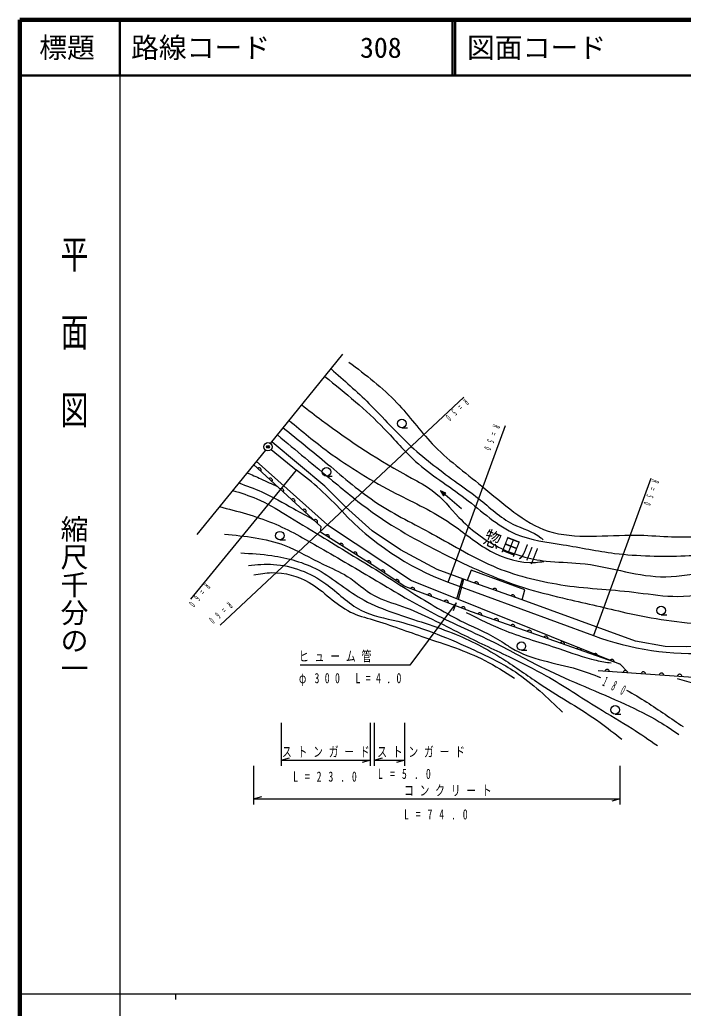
# Model space of a CAD drawing. Units: millimetres, scale not verified. Extents: x 40000 to 680000, y 20000 to 380000.
# Drawn here: x 40000 to 159234, y 202409 to 380000 of the extents above; entities that cross this region are included whole.
import ezdxf
from ezdxf.enums import TextEntityAlignment as Align

# ---------------------------------------------------------------- set-up
doc = ezdxf.new("R2010")
doc.units = ezdxf.units.MM
doc.header["$LTSCALE"] = 1000
doc.header["$PDMODE"] = 32
doc.header["$PDSIZE"] = 500
for name, color, linetype, lineweight in [('M-BGD', 7, 'Continuous', 25), ('M-TTL', 2, 'Continuous', 140), ('M-TTL-BAND', 7, 'Continuous', 25), ('M-TTL-LINE', 7, 'Continuous', 50)]:
    doc.layers.add(name, color=color, linetype=linetype, lineweight=lineweight)
doc.layers.add('M-OTRS', color=6, linetype='Continuous')
doc.layers.add('M-TTL-TXT', color=7, linetype='Continuous')
doc.styles.add('@ＭＳ ゴシック', font='')
doc.styles.add('ＭＳ ゴシック', font='')
doc.styles.get('@ＭＳ ゴシック').set_extended_font_data('@MS Gothic')
doc.styles.get('ＭＳ ゴシック').set_extended_font_data('MS Gothic')

msp = doc.modelspace()

# ---------------------------------------------------------------- linework, layer by layer
at = {"layer": 'M-BGD'}
for p, q in [((85076, 303867), (98086, 319927)), ((119834, 312189), (75994, 271225)), ((108667, 306714), (109667, 306714)), ((116990, 278952), (127310, 307121)), ((84132, 302702), (71819, 287504)), ((85184, 302809), (89711, 299106)), ((70714, 275887), (89711, 299106)), ((94189, 288920), (82005, 300077)), ((95116, 298011), (96116, 298011)), ((153427, 297553), (143107, 269384)), ((119394, 292111), (115616, 295386)), ((94046, 287918), (94189, 288920)), ((86744, 286554), (87744, 286554)), ((116990, 278952), (143107, 269384)), ((118551, 275985), (119539, 279548)), ((118840, 275904), (119828, 279468)), ((130267, 275757), (120412, 279254)), ((118428, 275267), (117872, 273812)), ((155266, 273114), (156266, 273114)), ((130148, 266725), (131148, 266725)), ((147004, 255268), (148004, 255268)), ((87003, 253694), (87003, 245971)), ((103057, 245971), (103057, 253694)), ((103718, 253694), (103718, 245971)), ((109231, 245971), (109231, 253694)), ((87003, 246971), (88503, 247391)), ((87003, 246971), (103057, 246971)), ((103057, 246971), (101557, 246551)), ((103718, 246971), (105218, 247391)), ((103718, 246971), (109231, 246971)), ((109231, 246971), (107731, 246551)), ((82005, 245971), (82005, 239008)), ((147912, 239008), (147912, 245971)), ((82005, 240008), (83505, 240428)), ((82005, 240008), (147912, 240008)), ((147912, 240008), (146412, 239588))]:
    msp.add_line(p, q, dxfattribs=at)
for points in [[(188733, 270026), (188344, 271527), (183780, 270883), (172058, 269709), (172208, 268025), (159861, 267331), (155985, 267415), (150634, 268384), (130267, 275757), (130776, 277569), (121128, 281108), (120412, 279254), (115019, 281234), (108404, 284773), (103348, 288180), (98550, 292478), (94800, 296185), (85362, 304106)], [(82510, 300700), (95276, 289229), (110429, 279286), (147912, 264216), (149248, 262774)], [(83315, 298877), (83357, 298969), (83375, 299061), (83370, 299174), (83344, 299263), (83294, 299351), (83200, 299438), (83108, 299479), (83016, 299498), (82903, 299493), (82814, 299466), (82725, 299417)], [(85346, 297017), (85387, 297110), (85406, 297201), (85401, 297314), (85374, 297404), (85325, 297492), (85231, 297579), (85138, 297620), (85047, 297638), (84934, 297633), (84844, 297607), (84756, 297558)], [(87377, 295158), (87418, 295250), (87436, 295342), (87431, 295455), (87405, 295544), (87356, 295633), (87261, 295719), (87169, 295760), (87077, 295779), (86964, 295774), (86875, 295747), (86787, 295698)], [(89407, 293299), (89448, 293391), (89467, 293483), (89462, 293596), (89436, 293685), (89386, 293773), (89292, 293860), (89200, 293901), (89108, 293920), (88995, 293915), (88906, 293888), (88817, 293839)], [(91438, 291439), (91479, 291532), (91498, 291623), (91493, 291736), (91466, 291826), (91417, 291914), (91323, 292001), (91230, 292042), (91139, 292060), (91026, 292055), (90936, 292029), (90848, 291980)], [(93469, 289580), (93510, 289672), (93528, 289764), (93523, 289877), (93497, 289966), (93448, 290055), (93353, 290141), (93261, 290182), (93169, 290201), (93056, 290196), (92967, 290169), (92879, 290120)], [(147912, 264216), (121192, 273639), (109088, 278224), (103978, 281662), (94046, 287918)], [(95626, 286923), (95650, 287021), (95652, 287114), (95627, 287224), (95585, 287308), (95520, 287386), (95412, 287454), (95314, 287478), (95221, 287480), (95110, 287455), (95027, 287413), (94949, 287349)], [(98109, 285359), (98133, 285457), (98135, 285550), (98110, 285660), (98068, 285744), (98004, 285822), (97895, 285890), (97797, 285914), (97704, 285916), (97593, 285891), (97510, 285849), (97432, 285785)], [(100592, 283795), (100616, 283893), (100618, 283986), (100593, 284097), (100551, 284180), (100487, 284258), (100379, 284326), (100280, 284350), (100187, 284352), (100077, 284327), (99993, 284285), (99915, 284221)], [(103075, 282231), (103099, 282329), (103101, 282422), (103076, 282533), (103034, 282616), (102970, 282694), (102862, 282762), (102763, 282786), (102670, 282788), (102560, 282763), (102477, 282721), (102398, 282657)], [(105588, 280579), (105615, 280677), (105620, 280770), (105598, 280881), (105558, 280965), (105497, 281045), (105390, 281117), (105293, 281144), (105200, 281149), (105089, 281127), (105004, 281087), (104924, 281026)], [(108143, 278860), (108170, 278957), (108174, 279051), (108153, 279162), (108113, 279246), (108051, 279326), (107945, 279398), (107848, 279425), (107754, 279430), (107643, 279408), (107559, 279368), (107479, 279306)], [(122431, 278537), (122433, 278639), (122415, 278730), (122366, 278832), (122307, 278904), (122227, 278966), (122106, 279009), (122005, 279011), (121914, 278993), (121812, 278944), (121740, 278885), (121677, 278805)], [(110975, 277509), (110979, 277610), (110963, 277702), (110916, 277805), (110858, 277878), (110780, 277942), (110660, 277987), (110559, 277992), (110467, 277975), (110364, 277928), (110291, 277871), (110227, 277792)], [(125716, 277372), (125718, 277473), (125700, 277564), (125651, 277666), (125592, 277738), (125512, 277801), (125391, 277844), (125290, 277845), (125199, 277827), (125097, 277778), (125025, 277719), (124962, 277639)], [(118428, 275267), (110107, 264038), (90370, 264038)], [(114001, 276363), (114005, 276464), (113989, 276556), (113942, 276659), (113884, 276732), (113806, 276796), (113686, 276841), (113585, 276845), (113493, 276829), (113390, 276782), (113317, 276725), (113253, 276646)], [(117027, 275217), (117031, 275318), (117014, 275410), (116968, 275513), (116910, 275586), (116832, 275650), (116712, 275695), (116611, 275699), (116519, 275683), (116416, 275636), (116343, 275578), (116279, 275500)], [(129001, 276206), (129003, 276307), (128985, 276399), (128936, 276501), (128877, 276573), (128797, 276635), (128676, 276678), (128575, 276680), (128484, 276661), (128382, 276613), (128310, 276553), (128247, 276474)], [(120053, 274071), (120057, 274172), (120040, 274264), (119994, 274367), (119936, 274440), (119858, 274504), (119738, 274549), (119637, 274553), (119545, 274537), (119442, 274490), (119369, 274432), (119305, 274354)], [(123053, 272983), (123055, 273084), (123036, 273175), (122988, 273277), (122928, 273349), (122848, 273411), (122728, 273454), (122626, 273456), (122535, 273437), (122433, 273388), (122361, 273329), (122299, 273249)], [(126022, 271936), (126024, 272037), (126005, 272128), (125956, 272230), (125897, 272302), (125817, 272364), (125696, 272407), (125595, 272409), (125504, 272390), (125402, 272341), (125330, 272282), (125268, 272202)], [(128991, 270889), (128993, 270990), (128974, 271081), (128925, 271183), (128866, 271255), (128786, 271317), (128665, 271360), (128564, 271361), (128473, 271343), (128371, 271294), (128299, 271235), (128237, 271155)], [(131960, 269841), (131962, 269943), (131943, 270034), (131894, 270136), (131835, 270208), (131755, 270270), (131634, 270313), (131533, 270314), (131442, 270296), (131340, 270247), (131268, 270187), (131206, 270108)], [(134929, 268794), (134931, 268896), (134912, 268987), (134863, 269089), (134804, 269161), (134724, 269223), (134603, 269266), (134502, 269267), (134410, 269249), (134308, 269200), (134237, 269140), (134174, 269061)], [(137898, 267747), (137899, 267849), (137881, 267940), (137832, 268042), (137773, 268114), (137693, 268176), (137572, 268219), (137471, 268220), (137379, 268202), (137277, 268153), (137205, 268093), (137143, 268013)], [(140867, 266700), (140868, 266802), (140850, 266893), (140801, 266995), (140741, 267067), (140661, 267129), (140541, 267172), (140440, 267173), (140348, 267155), (140246, 267106), (140174, 267046), (140112, 266966)], [(143835, 265653), (143837, 265754), (143819, 265846), (143770, 265948), (143710, 266020), (143630, 266082), (143510, 266124), (143408, 266126), (143317, 266108), (143215, 266059), (143143, 265999), (143081, 265919)], [(146804, 264606), (146806, 264707), (146787, 264799), (146739, 264901), (146679, 264973), (146599, 265035), (146479, 265077), (146377, 265079), (146286, 265061), (146184, 265012), (146112, 264952), (146050, 264872)], [(143948, 263058), (160209, 261959), (169235, 261864), (175443, 262341)], [(145973, 262921), (145948, 263019), (145905, 263102), (145831, 263187), (145754, 263240), (145661, 263279), (145533, 263287), (145435, 263262), (145352, 263219), (145267, 263145), (145214, 263068), (145175, 262975)], [(149226, 262701), (149200, 262799), (149158, 262882), (149083, 262967), (149007, 263021), (148913, 263059), (148785, 263068), (148687, 263042), (148604, 263000), (148519, 262925), (148466, 262849), (148427, 262755)], [(152478, 262482), (152452, 262579), (152410, 262663), (152335, 262748), (152259, 262801), (152165, 262839), (152037, 262848), (151939, 262823), (151856, 262780), (151771, 262706), (151718, 262629), (151680, 262535)], [(155730, 262262), (155704, 262360), (155662, 262443), (155588, 262528), (155511, 262581), (155417, 262620), (155290, 262628), (155192, 262603), (155109, 262560), (155023, 262486), (154970, 262409), (154932, 262316)], [(158167, 261645), (160680, 260950), (162978, 261003), (163994, 261591)], [(158982, 262042), (158957, 262140), (158914, 262223), (158840, 262308), (158763, 262362), (158670, 262400), (158542, 262409), (158444, 262383), (158361, 262341), (158276, 262266), (158222, 262190), (158184, 262096)]]:
    msp.add_lwpolyline(points, dxfattribs=at)
for points in [[(115616, 295386), (116162, 294489), (116581, 294973)], [(115706, 295307), (116171, 294561), (116511, 294954)], [(115797, 295229), (116180, 294632), (116442, 294935)], [(115888, 295150), (116189, 294704), (116372, 294915)], [(115978, 295072), (116198, 294775), (116303, 294896)], [(116099, 294967), (116207, 294847), (116233, 294877)]]:
    msp.add_lwpolyline(points, close=True, dxfattribs=at)
for centre, radius in [((108667, 307474), 760), ((84604, 303284), 750), ((84604, 303284), 30), ((95116, 298771), 760), ((86744, 287314), 760), ((155266, 273874), 760), ((130148, 267485), 760), ((147004, 256028), 760)]:
    msp.add_circle(centre, radius, dxfattribs=at)
for centre, radius, start, end in [((53795, 251043), 60000, 42.66707, 53.23082), ((134501, 325786), 50000, 222.96661, 249.49872), ((160780, 316156), 50000, 249.30054, 273.98219)]:
    msp.add_arc(centre, radius, start, end, dxfattribs=at)
for points, knots in [([(99162, 318491), (102180, 316206), (105199, 313920), (107783, 311186), (110007, 308834), (111909, 306149), (114130, 303822), (116808, 301016), (119949, 298730), (123051, 296218), (126830, 293090), (130575, 289626), (134966, 288135), (139797, 286583), (145351, 287467), (150740, 287417), (154585, 287363), (158341, 286832), (161996, 287237), (167082, 287837), (171954, 289939), (176753, 292087), (178952, 293089), (181132, 294120), (183383, 294840)], [0, 0, 0, 0, 1, 1, 1, 2, 2, 2, 3, 3, 3, 4, 4, 4, 5, 5, 5, 6, 6, 6, 7, 7, 7, 8, 8, 8, 8]), ([(95938, 317275), (98254, 315252), (100571, 313230), (102754, 311066), (105321, 308523), (107703, 305785), (110358, 303343), (112958, 300951), (115819, 298843), (118680, 296757), (119944, 295847), (121216, 294953), (122452, 294003), (124471, 292403), (126319, 290539), (128619, 289392), (130291, 288559), (132202, 288105), (133648, 286938), (133791, 286823), (133929, 286700), (134068, 286578)], [0, 0, 0, 0, 1, 1, 1, 2, 2, 2, 3, 3, 3, 4, 4, 4, 5, 5, 5, 6, 6, 6, 7, 7, 7, 7]), ([(94830, 315907), (98524, 312926), (102218, 309944), (105508, 306516), (107389, 304556), (109138, 302451), (111136, 300649), (113870, 298183), (117069, 296286), (120057, 294003), (123035, 291705), (125811, 289030), (129158, 287596), (131793, 286501), (134760, 286158), (137660, 285680), (140776, 285171), (143816, 284543), (146908, 284124), (151106, 283643), (155329, 283542), (159601, 283705), (163466, 283824), (167388, 284102), (170917, 285441), (174335, 286750), (177381, 289026), (180704, 290650), (184258, 292372), (188129, 293293), (191960, 294302), (194672, 295072), (197372, 295866), (200163, 296218), (201527, 296374), (202912, 296423), (204234, 296697), (207951, 297487), (211127, 300163), (214740, 301487), (217626, 302544), (220791, 302740), (223721, 303582), (227924, 304791), (231643, 307332), (235362, 309872)], [0, 0, 0, 0, 1, 1, 1, 2, 2, 2, 3, 3, 3, 4, 4, 4, 5, 5, 5, 6, 6, 6, 7, 7, 7, 8, 8, 8, 9, 9, 9, 10, 10, 10, 11, 11, 11, 12, 12, 12, 13, 13, 13, 14, 14, 14, 15, 15, 15, 15]), ([(90687, 310793), (91871, 309881), (93056, 308968), (94252, 308073), (99381, 304233), (104724, 300706), (110418, 297655), (111698, 296969), (112995, 296307), (114130, 295440), (115926, 294088), (117331, 292256), (118920, 290590), (120997, 288433), (123386, 286584), (126045, 285261), (128687, 283897), (131640, 283098), (134606, 282747), (136645, 282527), (138684, 282534), (140713, 282327), (145596, 281877), (150367, 280114), (155171, 279933), (160272, 279804), (165390, 281401), (170438, 282866), (176277, 284496), (182034, 286036), (187650, 288075), (191770, 289639), (195805, 291416), (199924, 292985), (205421, 295030), (211120, 296553), (216416, 299092), (218797, 300256), (221094, 301629), (223601, 302445), (224644, 302784), (225723, 303026), (226775, 303343), (230209, 304376), (233346, 306197), (236483, 308018)], [0, 0, 0, 0, 1, 1, 1, 2, 2, 2, 3, 3, 3, 4, 4, 4, 5, 5, 5, 6, 6, 6, 7, 7, 7, 8, 8, 8, 9, 9, 9, 10, 10, 10, 11, 11, 11, 12, 12, 12, 13, 13, 13, 14, 14, 14, 15, 15, 15, 15]), ([(88420, 307995), (90729, 306080), (93037, 304164), (95449, 302385), (99278, 299561), (103368, 297081), (107604, 294901), (110928, 293190), (114342, 291663), (117423, 289512), (119827, 287896), (122015, 285961), (124608, 284543), (127081, 283189), (129923, 282307), (132690, 282507), (133191, 282543), (133689, 282615), (134187, 282687)], [0, 0, 0, 0, 1, 1, 1, 2, 2, 2, 3, 3, 3, 4, 4, 4, 5, 5, 5, 6, 6, 6, 6]), ([(87362, 306688), (90028, 304535), (92695, 302382), (95330, 300170), (98254, 297714), (101140, 295187), (104311, 293105), (107449, 291043), (110866, 289417), (114190, 287596), (118021, 285505), (121734, 283186), (125745, 281549), (129657, 279975), (133828, 279005), (138019, 278376), (142381, 277767), (146764, 277625), (151159, 277059), (153516, 276782), (155860, 276384), (158224, 276400), (161109, 276402), (164040, 276935), (166666, 278136), (168826, 279097), (170774, 280479), (172953, 281429), (175353, 282452), (177994, 282811), (180704, 282866), (181962, 282969), (183249, 283048), (184297, 282387), (185100, 281880), (185729, 280944), (186632, 280771), (187233, 280648), (187961, 280845), (188428, 281250), (189174, 281881), (189253, 283077), (189745, 283944), (190353, 285038), (191548, 285610), (192739, 286040), (194235, 286645), (195819, 286894), (197229, 287536), (198995, 288309), (200440, 289726), (202079, 290770), (204444, 292206), (207173, 292937), (209771, 293943), (212006, 294853), (214158, 295939), (216416, 296757), (218370, 297453), (220388, 297977), (222344, 298673), (224657, 299496), (226884, 300561), (229050, 301726), (231876, 303247), (234599, 304939), (237322, 306631)], [0, 0, 0, 0, 1, 1, 1, 2, 2, 2, 3, 3, 3, 4, 4, 4, 5, 5, 5, 6, 6, 6, 7, 7, 7, 8, 8, 8, 9, 9, 9, 10, 10, 10, 11, 11, 11, 12, 12, 12, 13, 13, 13, 14, 14, 14, 15, 15, 15, 16, 16, 16, 17, 17, 17, 18, 18, 18, 19, 19, 19, 20, 20, 20, 21, 21, 21, 22, 22, 22, 22]), ([(86319, 305402), (89620, 302661), (92921, 299921), (96228, 297176), (98636, 295177), (101047, 293176), (103592, 291368), (107792, 288385), (112355, 285929), (117004, 283645), (121689, 281343), (126461, 279217), (131433, 277717), (133725, 277040), (136054, 276489), (138378, 275921), (141896, 275104), (145396, 274322), (148944, 273472), (153787, 272448), (158495, 271600), (163852, 271377), (165624, 271303), (167456, 271299), (168822, 272155), (169990, 272816), (170900, 273999), (171336, 275448), (171727, 276753), (171727, 278268), (172534, 278980), (173173, 279565), (174338, 279621), (175436, 279639), (178616, 279692), (181229, 279431), (184057, 279519), (184890, 279545), (185741, 279602), (186593, 279658)], [0, 0, 0, 0, 1, 1, 1, 2, 2, 2, 3, 3, 3, 4, 4, 4, 5, 5, 5, 6, 6, 6, 7, 7, 7, 8, 8, 8, 9, 9, 9, 10, 10, 10, 11, 11, 11, 12, 12, 12, 13, 13, 13, 13]), ([(80828, 298624), (81666, 298258), (82503, 297892), (83335, 297516), (84331, 297066), (85320, 296601), (86309, 296136)], [0, 0, 0, 0, 1, 1, 1, 2, 2, 2, 2]), ([(79340, 296787), (80734, 296282), (82128, 295777), (83479, 295176), (85447, 294300), (87324, 293220), (89209, 292167), (90408, 291498), (91610, 290839), (92812, 290181)], [0, 0, 0, 0, 1, 1, 1, 2, 2, 2, 3, 3, 3, 3]), ([(78253, 295446), (79728, 294991), (81202, 294536), (82611, 293929), (84404, 293155), (86090, 292133), (87768, 291111), (89860, 289837), (91940, 288562), (94024, 287291), (97548, 285109), (101117, 283003), (104625, 280796), (106568, 279573), (108497, 278326), (110451, 277119), (113509, 275205), (116600, 273337), (119836, 271732), (122133, 270605), (124511, 269625), (126664, 268246), (127225, 267884), (127770, 267494), (128336, 267148), (131859, 264999), (136167, 264518), (140179, 263327), (141617, 262903), (143021, 262396), (144393, 261819)], [0, 0, 0, 0, 1, 1, 1, 2, 2, 2, 3, 3, 3, 4, 4, 4, 5, 5, 5, 6, 6, 6, 7, 7, 7, 8, 8, 8, 9, 9, 9, 10, 10, 10, 10]), ([(75894, 292533), (79131, 291692), (82368, 290851), (85437, 289589), (88396, 288371), (91199, 286761), (93985, 285148), (97377, 283184), (100744, 281215), (104108, 279226), (107543, 277159), (110984, 275098), (114543, 273266), (118042, 271466), (121666, 269909), (125193, 268156), (128254, 266620), (131234, 264922), (134314, 263428), (139059, 261123), (143999, 259233), (148808, 257029), (150894, 256073), (152955, 255059), (154920, 253886), (156120, 253171), (157283, 252397), (158430, 251595)], [0, 0, 0, 0, 1, 1, 1, 2, 2, 2, 3, 3, 3, 4, 4, 4, 5, 5, 5, 6, 6, 6, 7, 7, 7, 8, 8, 8, 9, 9, 9, 9]), ([(76793, 287595), (80480, 287233), (84167, 286870), (87538, 285589), (89948, 284673), (92197, 283286), (94558, 282151), (96009, 281453), (97502, 280850), (98855, 280002), (100518, 278939), (101971, 277516), (103679, 276564), (105258, 275687), (107055, 275212), (108788, 274606), (112446, 273277), (115848, 271409), (119319, 269687), (122163, 268304), (125020, 266957), (127867, 265580), (130135, 264479), (132403, 263372), (134600, 262142), (137787, 260348), (140817, 258280), (143937, 256364), (145969, 255115), (148040, 253930), (150049, 252648), (151586, 251667), (153086, 250629), (154586, 249591)], [0, 0, 0, 0, 1, 1, 1, 2, 2, 2, 3, 3, 3, 4, 4, 4, 5, 5, 5, 6, 6, 6, 7, 7, 7, 8, 8, 8, 9, 9, 9, 10, 10, 10, 11, 11, 11, 11]), ([(79712, 284207), (81576, 284101), (83439, 283995), (85299, 283729), (88184, 283318), (91059, 282524), (93608, 281151), (96507, 279589), (98986, 277279), (101870, 275707), (103557, 274768), (105380, 274090), (107218, 273462), (110953, 272131), (114774, 271069), (118417, 269547), (121531, 268268), (124506, 266636), (127347, 264819), (129501, 263439), (131564, 261928), (133698, 260521), (137194, 258216), (140881, 256191), (144277, 253749), (145612, 252789), (146902, 251765), (148193, 250740)], [0, 0, 0, 0, 1, 1, 1, 2, 2, 2, 3, 3, 3, 4, 4, 4, 5, 5, 5, 6, 6, 6, 7, 7, 7, 8, 8, 8, 9, 9, 9, 9]), ([(81102, 281959), (82600, 282097), (84099, 282236), (85591, 282150), (88924, 281960), (92230, 280657), (94999, 278664), (97173, 277100), (99017, 275110), (101302, 273937), (103311, 272873), (105659, 272478), (107940, 271931), (112773, 270679), (117311, 268769), (121813, 266687), (124310, 265532), (126795, 264325), (129072, 262819), (132152, 260781), (134851, 258194), (137549, 255608)], [0, 0, 0, 0, 1, 1, 1, 2, 2, 2, 3, 3, 3, 4, 4, 4, 5, 5, 5, 6, 6, 6, 7, 7, 7, 7]), ([(82043, 280283), (83121, 280461), (84200, 280640), (85290, 280665), (87613, 280718), (89993, 280075), (92024, 278898), (94679, 277359), (96737, 274908), (99426, 273597), (100694, 272966), (102100, 272609), (103485, 272212), (106643, 271238), (109704, 270080), (112821, 269013), (116455, 267769), (120164, 266649), (123566, 264906), (125409, 263961), (127162, 262834), (128915, 261706)], [0, 0, 0, 0, 1, 1, 1, 2, 2, 2, 3, 3, 3, 4, 4, 4, 5, 5, 5, 6, 6, 6, 7, 7, 7, 7]), ([(120214, 273516), (122560, 272348), (124905, 271181), (127330, 270221), (130444, 268988), (133690, 268098), (136881, 267021), (139115, 266267), (141321, 265422), (143614, 264920), (144497, 264727), (145392, 264585), (146288, 264443)], [0, 0, 0, 0, 1, 1, 1, 2, 2, 2, 3, 3, 3, 4, 4, 4, 4]), ([(149049, 259557), (150279, 258882), (151484, 258160), (152667, 257406), (154891, 255987), (157035, 254452), (159232, 253008)], [0, 0, 0, 0, 1, 1, 1, 2, 2, 2, 2])]:
    msp.add_open_spline(points, degree=3, knots=knots, dxfattribs=at)
at = {"layer": 'M-OTRS'}
msp.add_point((84604, 303284), dxfattribs=at)
at = {"layer": 'M-TTL'}
for p, q in [((40000, 380000), (40000, 20000)), ((680000, 380000), (40000, 380000))]:
    msp.add_line(p, q, dxfattribs=at)
at = {"layer": 'M-TTL-BAND'}
for p, q in [((58000, 370000), (58000, 20000)), ((40000, 205000), (579000, 205000)), ((68000, 205000), (68000, 204000))]:
    msp.add_line(p, q, dxfattribs=at)
at = {"layer": 'M-TTL-LINE'}
for p, q in [((58000, 380000), (58000, 370000)), ((117750, 380000), (117750, 370000)), ((118250, 380000), (118250, 370000)), ((40000, 370000), (680000, 370000))]:
    msp.add_line(p, q, dxfattribs=at)

# ---------------------------------------------------------------- texts
at = {"layer": 'M-BGD', "attachment_point": 7, "style": 'ＭＳ ゴシック'}
for s, insert, char_height, rotation in [('\\T2.92;\\W0.45;R=50', (119883, 312024), 1320, 222.7), ('\\T2.92;\\W0.45;R=50', (125112, 307403), 1320, 248.7), ('\\T2.92;\\W0.45;R=50', (153666, 297518), 1320, 250.2), ('\\T1.19;\\W0.85;惣田川', (122987, 285724), 2566, 338.4), ('\\T2.92;\\W0.45;R=60', (73270, 278891), 1320, 231.3), ('\\T2.92;\\W0.45;R=60', (77446, 275525), 1320, 221.7), ('\\T1.61;\\W0.7;ヒューム管', (90171, 264538), 1833, 359.989), ('\\T2.98;\\W0.4;180', (144549, 260431), 1833, 334), ('\\T1.6;\\W0.7;ストンガード', (87130, 247471), 1833, 359.989), ('\\T1.6;\\W0.7;ストンガード', (104244, 247471), 1833, 359.989), ('\\T1.6;\\W0.7;コンクリート', (109058, 240508), 1833, 359.989)]:
    msp.add_mtext(s, dxfattribs=dict(at, insert=insert, char_height=char_height, rotation=rotation))
at = {"layer": 'M-BGD', "char_height": 1833, "attachment_point": 7, "style": 'ＭＳ ゴシック'}
for s, insert in [('\\T2.11;\\W0.7;φ300\\~L=4.0', (90171, 260307)), ('\\T2.47;\\W0.7;L=5.0', (104369, 243582)), ('\\T2.42;\\W0.7;L=23.0', (89130, 243079)), ('\\T2.42;\\W0.7;L=74.0', (109058, 236300))]:
    msp.add_mtext(s, dxfattribs=dict(at, insert=insert))
at = {"layer": 'M-TTL-BAND', "style": '@ＭＳ ゴシック', "width": 1.4}
msp.add_text('平  面  図', height=3666, rotation=270, dxfattribs=at).set_placement((49777, 306475), align=Align.MIDDLE_RIGHT)
at = {"layer": 'M-TTL-BAND', "style": '@ＭＳ ゴシック'}
msp.add_text('縮尺千分の一', height=3666, rotation=270, dxfattribs=at).set_placement((49777, 261030), align=Align.MIDDLE_RIGHT)
at = {"layer": 'M-TTL-TXT', "style": 'ＭＳ ゴシック'}
msp.add_text('標題', height=3666, dxfattribs=at).set_placement((48500, 375000), align=Align.MIDDLE_CENTER)
for s, p in [('路線コード', (60000, 375000)), ('308', (101142, 375000)), ('図面コード', (120380, 375000))]:
    msp.add_text(s, height=3666, dxfattribs=at).set_placement(p, align=Align.MIDDLE_LEFT)

doc.saveas('drawing.dxf')
